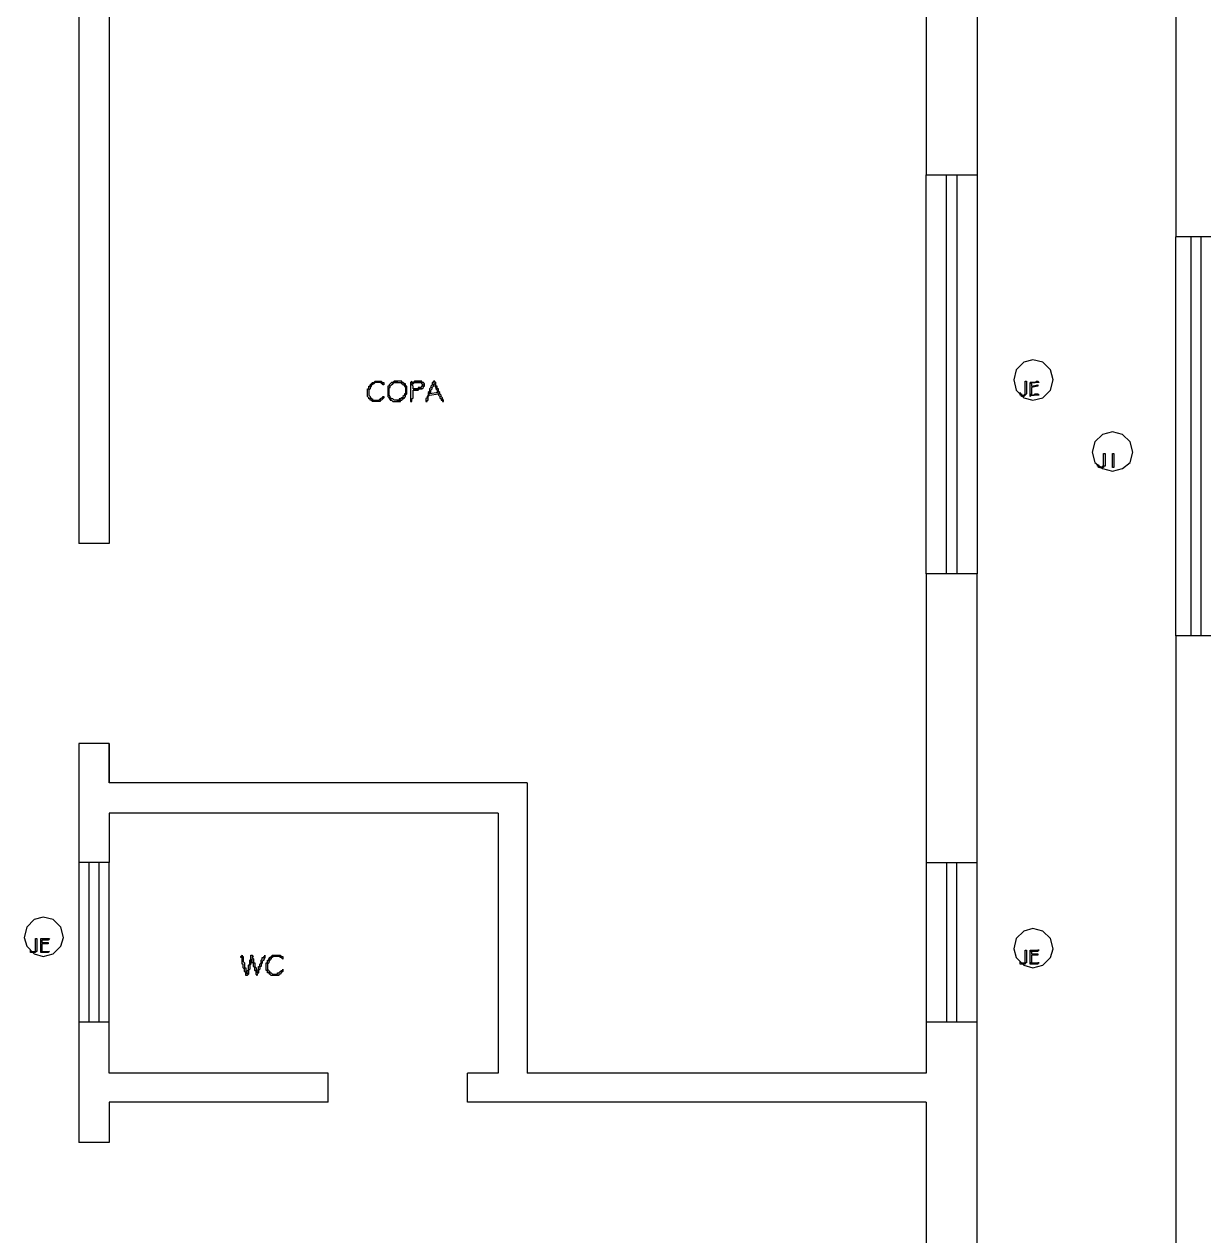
# Model space of a CAD drawing. Header units: millimetres. Extents: x -518.8 to -461.2, y 3.5 to 44.2.
# Drawn here: x -510.03 to -504.1, y 18.54 to 24.63 of the extents above; entities that cross this region are included whole.
import ezdxf

# ---------------------------------------------------------------- set-up
doc = ezdxf.new("R2010")
doc.units = ezdxf.units.MM
doc.header["$MEASUREMENT"] = 0
for name, color, linetype in [('10', 10, 'Continuous'), ('12', 12, 'Continuous'), ('4', 4, 'Continuous'), ('5', 5, 'Continuous'), ('6', 6, 'Continuous'), ('8', 8, 'Continuous'), ('MYSOLIDS', 7, 'Continuous')]:
    doc.layers.add(name, color=color, linetype=linetype)

msp = doc.modelspace()

# ---------------------------------------------------------------- linework, layer by layer
at = {"layer": '10'}
for points in [[(-509.7564, 25.324), (-509.7564, 22.0195)], [(-505.2429, 25.324), (-505.2429, 23.8721)], [(-509.6038, 24.9225), (-509.6038, 22.0195)], [(-505.4978, 24.9225), (-505.4978, 23.8721)], [(-505.4978, 23.8721), (-505.2429, 23.8721)], [(-504.0399, 23.5601), (-504.2436, 23.5601)], [(-509.6038, 22.0195), (-509.7564, 22.0195)], [(-505.2429, 21.8669), (-505.4978, 21.8669), (-505.4978, 21.8669), (-505.4978, 20.4157)], [(-505.2429, 20.4157), (-505.2429, 21.8669)], [(-504.0399, 21.5548), (-504.2436, 21.5548)], [(-504.2436, 21.5548), (-504.2436, 17.812)], [(-507.503, 20.8165), (-509.6038, 20.8165), (-509.6038, 20.8165), (-509.6038, 21.0142), (-509.6038, 21.0142), (-509.7564, 21.0142)], [(-509.7564, 21.0142), (-509.7564, 20.4157)], [(-509.6038, 21.0142), (-509.6038, 20.8165)], [(-507.503, 20.8165), (-507.503, 19.3586)], [(-507.6496, 20.6639), (-509.6038, 20.6639)], [(-509.6038, 20.6639), (-509.6038, 20.4157)], [(-507.6496, 20.6639), (-507.6496, 19.3586)], [(-509.6038, 20.4157), (-509.7564, 20.4157)], [(-505.4978, 20.4157), (-505.2429, 20.4157)], [(-509.6038, 19.3586), (-509.6038, 19.6135), (-509.6038, 19.6135), (-509.7564, 19.6135), (-509.7564, 19.009)], [(-505.2429, 19.6135), (-505.4978, 19.6135), (-505.4978, 19.6135), (-505.4978, 19.3586)], [(-505.4978, 19.2127), (-505.4978, 18.1556), (-505.4978, 18.1556), (-505.2429, 18.1556), (-505.2429, 18.1556), (-505.2429, 19.6135)], [(-508.5023, 19.3586), (-509.6038, 19.3586)], [(-508.5023, 19.2127), (-508.5023, 19.3586)], [(-507.6496, 19.3586), (-507.8023, 19.3586)], [(-507.8023, 19.2127), (-507.8023, 19.3586)], [(-505.4978, 19.3586), (-507.503, 19.3586)], [(-509.6038, 19.2127), (-509.6038, 19.009), (-509.6038, 19.009), (-509.7564, 19.009)], [(-508.5023, 19.2127), (-509.6038, 19.2127)], [(-505.4978, 19.2127), (-507.8023, 19.2127)]]:
    msp.add_lwpolyline(points, dxfattribs=at)
at = {"layer": '12'}
msp.add_lwpolyline([(-504.4602, 22.4782), (-504.473, 22.5293), (-504.5113, 22.5676), (-504.5617, 22.5804), (-504.6128, 22.5676), (-504.6511, 22.5293), (-504.6639, 22.4782), (-504.6511, 22.427), (-504.6128, 22.3954), (-504.5617, 22.3827), (-504.5113, 22.3954), (-504.473, 22.427), (-504.4602, 22.4782)], dxfattribs=at)
at = {"layer": '4'}
for points in [[(-505.4978, 20.4157), (-505.4978, 19.6135)], [(-505.3963, 20.4157), (-505.3963, 19.6135)], [(-505.3451, 19.6135), (-505.3451, 20.4157)], [(-505.2429, 19.6135), (-505.2429, 20.4157)]]:
    msp.add_lwpolyline(points, dxfattribs=at)
at = {"layer": '5'}
msp.add_lwpolyline([(-505.2429, 24.9736), (-505.2429, 27.2782), (-505.2429, 27.2782), (-504.2436, 27.2782), (-504.2436, 23.5601)], dxfattribs=at)
at = {"layer": '6'}
for points in [[(-504.8609, 22.8413), (-504.8737, 22.8917), (-504.9121, 22.93), (-504.9632, 22.9428), (-505.0075, 22.93), (-505.0459, 22.8917), (-505.0587, 22.8413), (-505.0459, 22.7902), (-505.0075, 22.7518), (-504.9632, 22.7391), (-504.9121, 22.7518), (-504.8737, 22.7902), (-504.8609, 22.8413)], [(-509.8331, 20.0398), (-509.8459, 20.0909), (-509.8842, 20.1293), (-509.9346, 20.1421), (-509.9797, 20.1293), (-510.0173, 20.0909), (-510.0301, 20.0398), (-510.0173, 19.9954), (-509.9797, 19.9571), (-509.9346, 19.9443), (-509.8842, 19.9571), (-509.8459, 19.9954), (-509.8331, 20.0398)], [(-504.8609, 19.9827), (-504.8737, 20.0338), (-504.9121, 20.0721), (-504.9632, 20.0849), (-505.0075, 20.0721), (-505.0459, 20.0338), (-505.0587, 19.9827), (-505.0459, 19.9383), (-505.0075, 19.9), (-504.9632, 19.8872), (-504.9121, 19.9), (-504.8737, 19.9383), (-504.8609, 19.9827)]]:
    msp.add_lwpolyline(points, dxfattribs=at)
at = {"layer": '8'}
for points in [[(-505.4978, 21.8669), (-505.4978, 23.8721)], [(-505.3963, 21.8669), (-505.3963, 23.8721)], [(-505.3451, 23.8721), (-505.3451, 21.8669)], [(-505.2429, 23.8721), (-505.2429, 21.8669)], [(-504.2436, 21.5548), (-504.2436, 23.5601)], [(-504.1669, 21.5548), (-504.1669, 23.5601)], [(-504.1166, 21.5548), (-504.1166, 23.5601)], [(-509.7564, 20.4157), (-509.7564, 19.6135)], [(-509.706, 20.4157), (-509.706, 19.6135)], [(-509.6549, 20.4157), (-509.6549, 19.6135)], [(-509.6038, 19.6135), (-509.6038, 20.4157)]]:
    msp.add_lwpolyline(points, dxfattribs=at)
at = {"layer": 'MYSOLIDS'}
for points in [[(-508.2542, 22.8285), (-508.2609, 22.8285), (-508.2609, 22.8285), (-508.2669, 22.8285), (-508.2737, 22.8218), (-508.2737, 22.8218), (-508.2797, 22.8218), (-508.2797, 22.8157), (-508.2865, 22.8157), (-508.2865, 22.809), (-508.2865, 22.809), (-508.2925, 22.803), (-508.2925, 22.803), (-508.2925, 22.7962), (-508.2925, 22.7962), (-508.2985, 22.7902), (-508.2985, 22.7834), (-508.2985, 22.7834), (-508.2985, 22.7774), (-508.2985, 22.7714), (-508.2985, 22.7714), (-508.2985, 22.7646), (-508.2925, 22.7586), (-508.2925, 22.7586), (-508.2925, 22.7518), (-508.2865, 22.7518), (-508.2865, 22.7458), (-508.2797, 22.7458), (-508.2797, 22.7391), (-508.2737, 22.7391), (-508.2669, 22.7391), (-508.2609, 22.7391), (-508.2609, 22.7391), (-508.2542, 22.7391), (-508.2542, 22.7391), (-508.2481, 22.7391), (-508.2481, 22.7391), (-508.2414, 22.7458), (-508.2414, 22.7458), (-508.2354, 22.7518), (-508.2354, 22.7518), (-508.2286, 22.7518), (-508.2286, 22.7586), (-508.2226, 22.7586), (-508.2226, 22.7586), (-508.2226, 22.7586), (-508.2226, 22.7586), (-508.2226, 22.7586), (-508.2226, 22.7586), (-508.2226, 22.7518), (-508.2226, 22.7518), (-508.2226, 22.7518), (-508.2286, 22.7458), (-508.2286, 22.7458), (-508.2354, 22.7391), (-508.2414, 22.7391), (-508.2414, 22.733), (-508.2414, 22.733), (-508.2481, 22.733), (-508.2542, 22.733), (-508.2542, 22.733), (-508.2609, 22.733), (-508.2609, 22.733), (-508.2669, 22.733), (-508.2737, 22.733), (-508.2737, 22.733), (-508.2797, 22.733), (-508.2865, 22.7391), (-508.2865, 22.7391), (-508.2925, 22.7391), (-508.2925, 22.7458), (-508.2985, 22.7458), (-508.2985, 22.7518), (-508.2985, 22.7518), (-508.3053, 22.7586), (-508.3053, 22.7646), (-508.3053, 22.7714), (-508.3053, 22.7714), (-508.3053, 22.7774), (-508.3053, 22.7834), (-508.3053, 22.7834), (-508.3053, 22.7902), (-508.3053, 22.7962), (-508.2985, 22.7962), (-508.2985, 22.803), (-508.2985, 22.809), (-508.2925, 22.809), (-508.2925, 22.8157), (-508.2925, 22.8157), (-508.2865, 22.8218), (-508.2865, 22.8218), (-508.2797, 22.8285), (-508.2797, 22.8285), (-508.2737, 22.8285), (-508.2669, 22.8345), (-508.2669, 22.8345), (-508.2609, 22.8345), (-508.2542, 22.8345), (-508.2542, 22.8345), (-508.2481, 22.8345), (-508.2414, 22.8345), (-508.2414, 22.8345), (-508.2354, 22.8345), (-508.2354, 22.8285), (-508.2286, 22.8285), (-508.2226, 22.8285), (-508.2226, 22.8218), (-508.2226, 22.8218), (-508.2226, 22.8218), (-508.2226, 22.8157), (-508.2226, 22.8157), (-508.2226, 22.8157), (-508.2226, 22.8157), (-508.2286, 22.8157), (-508.2286, 22.8218), (-508.2286, 22.8218), (-508.2286, 22.8218), (-508.2354, 22.8218), (-508.2354, 22.8285), (-508.2414, 22.8285), (-508.2481, 22.8285), (-508.2481, 22.8285), (-508.2542, 22.8285), (-508.2542, 22.8285), (-508.2542, 22.8285), (-508.2542, 22.8285)], [(-508.1842, 22.8285), (-508.1842, 22.8285), (-508.191, 22.8218), (-508.191, 22.8218), (-508.191, 22.8218), (-508.197, 22.8157), (-508.197, 22.809), (-508.203, 22.809), (-508.203, 22.803), (-508.203, 22.803), (-508.203, 22.7962), (-508.203, 22.7902), (-508.203, 22.7834), (-508.203, 22.7834), (-508.203, 22.7774), (-508.203, 22.7714), (-508.203, 22.7714), (-508.203, 22.7646), (-508.203, 22.7586), (-508.203, 22.7586), (-508.197, 22.7518), (-508.197, 22.7458), (-508.197, 22.7458), (-508.191, 22.7458), (-508.191, 22.7391), (-508.1842, 22.7391), (-508.1782, 22.733), (-508.1782, 22.733), (-508.1714, 22.733), (-508.1654, 22.733), (-508.1654, 22.733), (-508.1587, 22.733), (-508.1587, 22.733), (-508.1527, 22.733), (-508.1459, 22.733), (-508.1399, 22.733), (-508.1399, 22.733), (-508.1399, 22.7391), (-508.1587, 22.7391), (-508.1654, 22.7391), (-508.1714, 22.7391), (-508.1714, 22.7391), (-508.1782, 22.7458), (-508.1842, 22.7458), (-508.1842, 22.7458), (-508.191, 22.7518), (-508.191, 22.7518), (-508.191, 22.7518), (-508.191, 22.7586), (-508.197, 22.7646), (-508.197, 22.7646), (-508.197, 22.7714), (-508.197, 22.7774), (-508.197, 22.7774), (-508.197, 22.7834), (-508.197, 22.7834), (-508.197, 22.7902), (-508.197, 22.7962), (-508.197, 22.803), (-508.191, 22.803), (-508.191, 22.809), (-508.191, 22.809), (-508.1842, 22.8157), (-508.1842, 22.8157), (-508.1782, 22.8218), (-508.1782, 22.8218), (-508.1714, 22.8285), (-508.1714, 22.8285), (-508.1654, 22.8285), (-508.1587, 22.8285), (-508.1527, 22.8285), (-508.1842, 22.8285), (-508.1842, 22.8285)], [(-508.1527, 22.8345), (-508.1527, 22.8345), (-508.1587, 22.8345), (-508.1654, 22.8345), (-508.1714, 22.8345), (-508.1714, 22.8345), (-508.1782, 22.8285), (-508.1842, 22.8285), (-508.1527, 22.8285), (-508.1527, 22.8285), (-508.1527, 22.8285), (-508.1459, 22.8285), (-508.1399, 22.8285), (-508.1331, 22.8218), (-508.1331, 22.8218), (-508.1271, 22.8218), (-508.1271, 22.8157), (-508.1271, 22.8157), (-508.1203, 22.8157), (-508.1203, 22.809), (-508.1203, 22.809), (-508.1143, 22.803), (-508.1143, 22.7962), (-508.1143, 22.7902), (-508.1143, 22.7902), (-508.1143, 22.7834), (-508.1143, 22.7834), (-508.1143, 22.7774), (-508.1143, 22.7714), (-508.1203, 22.7714), (-508.1203, 22.7646), (-508.1203, 22.7646), (-508.1271, 22.7586), (-508.1271, 22.7586), (-508.1271, 22.7518), (-508.1331, 22.7518), (-508.1399, 22.7458), (-508.1399, 22.7458), (-508.1459, 22.7458), (-508.1459, 22.7391), (-508.1527, 22.7391), (-508.1587, 22.7391), (-508.1587, 22.7391), (-508.1399, 22.7391), (-508.1331, 22.7391), (-508.1271, 22.7458), (-508.1271, 22.7458), (-508.1271, 22.7458), (-508.1203, 22.7518), (-508.1203, 22.7518), (-508.1143, 22.7586), (-508.1143, 22.7586), (-508.1143, 22.7646), (-508.1143, 22.7646), (-508.1075, 22.7714), (-508.1075, 22.7774), (-508.1075, 22.7774), (-508.1075, 22.7834), (-508.1075, 22.7902), (-508.1075, 22.7902), (-508.1075, 22.7962), (-508.1075, 22.7962), (-508.1075, 22.803), (-508.1075, 22.809), (-508.1143, 22.809), (-508.1143, 22.8157), (-508.1143, 22.8218), (-508.1203, 22.8218), (-508.1203, 22.8218), (-508.1271, 22.8285), (-508.1271, 22.8285), (-508.1331, 22.8285), (-508.1331, 22.8345), (-508.1399, 22.8345), (-508.1459, 22.8345), (-508.1527, 22.8345), (-508.1527, 22.8345), (-508.1527, 22.8345)], [(-508.0827, 22.8345), (-508.0827, 22.8345), (-508.0887, 22.8285), (-508.0887, 22.8285), (-508.0887, 22.8285), (-508.0444, 22.8285), (-508.0444, 22.8285), (-508.0376, 22.8285), (-508.0376, 22.8285), (-508.0316, 22.8218), (-508.0316, 22.8218), (-508.0316, 22.8218), (-508.0248, 22.8157), (-508.0248, 22.8157), (-508.0316, 22.809), (-508.0316, 22.809), (-508.0376, 22.803), (-508.0376, 22.803), (-508.0444, 22.803), (-508.0444, 22.803), (-508.0504, 22.803), (-508.0504, 22.7962), (-508.0572, 22.7962), (-508.0632, 22.7962), (-508.0699, 22.7962), (-508.0699, 22.7962), (-508.076, 22.7962), (-508.0316, 22.7962), (-508.0316, 22.7962), (-508.0248, 22.803), (-508.0248, 22.803), (-508.0248, 22.809), (-508.0188, 22.809), (-508.0188, 22.8157), (-508.0188, 22.8157), (-508.0188, 22.8218), (-508.0248, 22.8285), (-508.0248, 22.8285), (-508.0316, 22.8285), (-508.0827, 22.8285), (-508.0827, 22.8345), (-508.0827, 22.8345), (-508.0827, 22.8345)], [(-508.0887, 22.8285), (-508.0887, 22.8218), (-508.0887, 22.8218), (-508.0887, 22.8218), (-508.0887, 22.8157), (-508.0887, 22.809), (-508.0887, 22.803), (-508.0887, 22.803), (-508.0887, 22.7962), (-508.0887, 22.7902), (-508.0887, 22.7902), (-508.0887, 22.7834), (-508.0887, 22.7774), (-508.0887, 22.7714), (-508.0887, 22.7714), (-508.0887, 22.7646), (-508.0887, 22.7586), (-508.0887, 22.7518), (-508.0887, 22.7518), (-508.0887, 22.7458), (-508.0887, 22.7391), (-508.0887, 22.7391), (-508.0887, 22.733), (-508.0827, 22.733), (-508.0827, 22.733), (-508.0827, 22.7391), (-508.0827, 22.7391), (-508.0827, 22.7458), (-508.0827, 22.7458), (-508.076, 22.7518), (-508.076, 22.7586), (-508.076, 22.7646), (-508.076, 22.7646), (-508.076, 22.7714), (-508.076, 22.7774), (-508.076, 22.7834), (-508.076, 22.7834), (-508.076, 22.7834), (-508.076, 22.7902), (-508.076, 22.7902), (-508.076, 22.7902), (-508.0699, 22.7902), (-508.0632, 22.7902), (-508.0572, 22.7902), (-508.0504, 22.7902), (-508.0504, 22.7902), (-508.0444, 22.7962), (-508.0376, 22.7962), (-508.0376, 22.7962), (-508.0316, 22.7962), (-508.076, 22.7962), (-508.076, 22.803), (-508.076, 22.803), (-508.076, 22.803), (-508.076, 22.809), (-508.0827, 22.8157), (-508.0827, 22.8218), (-508.0827, 22.8218), (-508.076, 22.8218), (-508.0699, 22.8285), (-508.0632, 22.8285), (-508.0632, 22.8285), (-508.0632, 22.8285), (-508.0572, 22.8285), (-508.0504, 22.8285), (-508.0444, 22.8285), (-508.0887, 22.8285), (-508.0887, 22.8285)], [(-508.0504, 22.8345), (-508.0504, 22.8345), (-508.0572, 22.8345), (-508.0632, 22.8345), (-508.0632, 22.8345), (-508.0699, 22.8345), (-508.076, 22.8285), (-508.0827, 22.8285), (-508.0316, 22.8285), (-508.0316, 22.8345), (-508.0376, 22.8345), (-508.0444, 22.8345), (-508.0504, 22.8345), (-508.0504, 22.8345)], [(-507.9617, 22.8285), (-507.9677, 22.8218), (-507.9677, 22.8218), (-507.9677, 22.8157), (-507.9677, 22.8157), (-507.9677, 22.809), (-507.9617, 22.803), (-507.9617, 22.803), (-507.9617, 22.7962), (-507.9617, 22.7962), (-507.9549, 22.7902), (-507.9549, 22.7834), (-507.9549, 22.7774), (-507.9489, 22.7774), (-507.9933, 22.7714), (-508, 22.7714), (-508, 22.7714), (-508, 22.7646), (-508.006, 22.7586), (-508.006, 22.7586), (-508.006, 22.7586), (-508.006, 22.7518), (-508.0121, 22.7458), (-508.0121, 22.7391), (-508.0121, 22.7391), (-508.0121, 22.733), (-508.006, 22.733), (-508.006, 22.733), (-508.006, 22.7391), (-508, 22.7391), (-508, 22.7458), (-508, 22.7458), (-508, 22.7518), (-508, 22.7586), (-507.9933, 22.7646), (-507.9933, 22.7646), (-507.9489, 22.7714), (-507.9421, 22.7714), (-507.9421, 22.7774), (-507.9421, 22.7774), (-507.9489, 22.7834), (-507.9489, 22.7902), (-507.9489, 22.7902), (-507.9489, 22.7962), (-507.9549, 22.7962), (-507.9549, 22.803), (-507.9549, 22.803), (-507.9549, 22.809), (-507.9617, 22.809), (-507.9617, 22.8157), (-507.9617, 22.8157), (-507.9617, 22.8218), (-507.9617, 22.8285), (-507.9617, 22.8285)], [(-507.9677, 22.8345), (-507.9745, 22.8345), (-507.9745, 22.8345), (-507.9745, 22.8345), (-507.9745, 22.8285), (-507.9805, 22.8285), (-507.9805, 22.8218), (-507.9805, 22.8157), (-507.9872, 22.809), (-507.9872, 22.803), (-507.9933, 22.7962), (-507.9933, 22.7902), (-507.9933, 22.7902), (-507.9933, 22.7834), (-507.9933, 22.7834), (-508, 22.7774), (-508, 22.7714), (-507.9933, 22.7714), (-507.9933, 22.7774), (-507.9872, 22.7774), (-507.9872, 22.7834), (-507.9872, 22.7902), (-507.9805, 22.7962), (-507.9805, 22.7962), (-507.9805, 22.7962), (-507.9805, 22.803), (-507.9805, 22.803), (-507.9745, 22.809), (-507.9745, 22.8157), (-507.9745, 22.8218), (-507.9677, 22.8218), (-507.9617, 22.8285), (-507.9677, 22.8285), (-507.9677, 22.8345), (-507.9677, 22.8345), (-507.9677, 22.8345)], [(-505.0015, 22.7834), (-505.0015, 22.8285), (-505.0015, 22.8345), (-505.0015, 22.8345), (-504.9948, 22.8345), (-504.9948, 22.8345), (-504.9948, 22.8345), (-504.9948, 22.8345), (-504.9948, 22.8285), (-504.9948, 22.8285), (-504.9948, 22.7834), (-504.9948, 22.7834), (-504.9948, 22.7774), (-504.9948, 22.7774), (-504.9948, 22.7714), (-504.9948, 22.7714), (-504.9948, 22.7714), (-505.0015, 22.7646), (-505.0015, 22.7646), (-505.0015, 22.7646), (-505.0015, 22.7646), (-505.0075, 22.7586), (-505.0075, 22.7586), (-505.0143, 22.7586), (-505.0143, 22.7586), (-505.0143, 22.7586), (-505.0203, 22.7586), (-505.0203, 22.7646), (-505.0263, 22.7646), (-505.0263, 22.7646), (-505.0263, 22.7714), (-505.0263, 22.7714), (-505.0263, 22.7714), (-505.0263, 22.7774), (-505.0263, 22.7774), (-505.0263, 22.7774), (-505.0263, 22.7774), (-505.0263, 22.7774), (-505.0263, 22.7714), (-505.0263, 22.7714), (-505.0263, 22.7714), (-505.0203, 22.7714), (-505.0203, 22.7646), (-505.0203, 22.7646), (-505.0203, 22.7646), (-505.0143, 22.7646), (-505.0143, 22.7646), (-505.0075, 22.7646), (-505.0075, 22.7646), (-505.0075, 22.7646), (-505.0015, 22.7714), (-505.0015, 22.7714), (-505.0015, 22.7714), (-505.0015, 22.7714), (-505.0015, 22.7774), (-505.0015, 22.7774), (-505.0015, 22.7834), (-505.0015, 22.7834), (-505.0015, 22.7834), (-505.0015, 22.7834), (-505.0015, 22.7834), (-505.0015, 22.7834), (-505.0015, 22.7834)], [(-504.9692, 22.809), (-504.9376, 22.8157), (-504.9376, 22.8157), (-504.9376, 22.809), (-504.9376, 22.809), (-504.9376, 22.809), (-504.9376, 22.809), (-504.9376, 22.809), (-504.9376, 22.809), (-504.9376, 22.809), (-504.9376, 22.809), (-504.9692, 22.803), (-504.9692, 22.803), (-504.9692, 22.803), (-504.9692, 22.803), (-504.9692, 22.803), (-504.9692, 22.7962), (-504.9692, 22.7962), (-504.9692, 22.7902), (-504.9692, 22.7902), (-504.9692, 22.7834), (-504.9692, 22.7834), (-504.9692, 22.7834), (-504.9692, 22.7774), (-504.9692, 22.7774), (-504.9692, 22.7714), (-504.976, 22.7646), (-504.976, 22.7646), (-504.9692, 22.7646), (-504.9632, 22.7646), (-504.9632, 22.7646), (-504.9564, 22.7646), (-504.9564, 22.7646), (-504.9504, 22.7714), (-504.9504, 22.7714), (-504.9504, 22.7714), (-504.9436, 22.7714), (-504.9436, 22.7714), (-504.9376, 22.7714), (-504.9376, 22.7714), (-504.9376, 22.7714), (-504.9376, 22.7714), (-504.9308, 22.7646), (-504.9308, 22.7646), (-504.9376, 22.7646), (-504.9376, 22.7646), (-504.9436, 22.7646), (-504.9436, 22.7646), (-504.9436, 22.7646), (-504.9504, 22.7646), (-504.9504, 22.7646), (-504.9564, 22.7646), (-504.9564, 22.7646), (-504.9632, 22.7646), (-504.9692, 22.7646), (-504.9692, 22.7646), (-504.9692, 22.7646), (-504.976, 22.7586), (-504.976, 22.7586), (-504.976, 22.7646), (-504.976, 22.7646), (-504.976, 22.7646), (-504.976, 22.7646), (-504.976, 22.7646), (-504.976, 22.7714), (-504.976, 22.7714), (-504.976, 22.7774), (-504.976, 22.7774), (-504.976, 22.7834), (-504.976, 22.7834), (-504.976, 22.7902), (-504.976, 22.7902), (-504.976, 22.7962), (-504.976, 22.7962), (-504.976, 22.803), (-504.976, 22.803), (-504.976, 22.809), (-504.976, 22.809), (-504.976, 22.8157), (-504.976, 22.8157), (-504.976, 22.8218), (-504.976, 22.8218), (-504.976, 22.8285), (-504.976, 22.8285), (-504.976, 22.8285), (-504.976, 22.8285), (-504.976, 22.8285), (-504.976, 22.8285), (-504.976, 22.8285), (-504.9692, 22.8285), (-504.9692, 22.8285), (-504.9632, 22.8285), (-504.9632, 22.8285), (-504.9632, 22.8285), (-504.9564, 22.8285), (-504.9564, 22.8285), (-504.9504, 22.8285), (-504.9504, 22.8285), (-504.9436, 22.8345), (-504.9436, 22.8345), (-504.9376, 22.8345), (-504.9376, 22.8345), (-504.9376, 22.8345), (-504.9376, 22.8345), (-504.9376, 22.8345), (-504.9308, 22.8285), (-504.9308, 22.8285), (-504.9308, 22.8285), (-504.9376, 22.8285), (-504.9376, 22.8285), (-504.9376, 22.8285), (-504.9436, 22.8285), (-504.9504, 22.8285), (-504.9504, 22.8285), (-504.9564, 22.8285), (-504.9632, 22.8285), (-504.9632, 22.8285), (-504.9692, 22.8285), (-504.9692, 22.8285), (-504.976, 22.8285), (-504.9692, 22.8218), (-504.9692, 22.8218), (-504.9692, 22.8157), (-504.9692, 22.8157), (-504.9692, 22.809), (-504.9692, 22.809), (-504.9692, 22.809), (-504.9692, 22.809), (-504.9692, 22.809)], [(-507.9421, 22.7714), (-507.9489, 22.7714), (-507.9489, 22.7646), (-507.9489, 22.7646), (-507.9421, 22.7586), (-507.9421, 22.7518), (-507.9421, 22.7518), (-507.9361, 22.7458), (-507.9361, 22.7391), (-507.9293, 22.7391), (-507.9293, 22.733), (-507.9293, 22.733), (-507.9233, 22.733), (-507.9233, 22.7391), (-507.9233, 22.7391), (-507.9293, 22.7458), (-507.9293, 22.7518), (-507.9361, 22.7586), (-507.9361, 22.7586), (-507.9361, 22.7646), (-507.9421, 22.7714), (-507.9421, 22.7714)], [(-504.6068, 22.421), (-504.6068, 22.4721), (-504.6068, 22.4721), (-504.6068, 22.4721), (-504.6068, 22.4721), (-504.6068, 22.4721), (-504.6, 22.4721), (-504.6, 22.4721), (-504.6, 22.4721), (-504.6, 22.4721), (-504.6, 22.421), (-504.6, 22.421), (-504.6, 22.4142), (-504.6, 22.4142), (-504.6, 22.4142), (-504.6, 22.4082), (-504.6068, 22.4082), (-504.6068, 22.4082), (-504.6068, 22.4015), (-504.6128, 22.4015), (-504.6128, 22.4015), (-504.6128, 22.4015), (-504.6196, 22.4015), (-504.6196, 22.4015), (-504.6196, 22.4015), (-504.6256, 22.4015), (-504.6256, 22.4015), (-504.6324, 22.4015), (-504.6324, 22.4015), (-504.6324, 22.4082), (-504.6384, 22.4082), (-504.6384, 22.4082), (-504.6384, 22.4142), (-504.6384, 22.4142), (-504.6384, 22.4142), (-504.6324, 22.4142), (-504.6324, 22.4142), (-504.6324, 22.4142), (-504.6324, 22.4142), (-504.6324, 22.4082), (-504.6324, 22.4082), (-504.6324, 22.4082), (-504.6256, 22.4082), (-504.6256, 22.4082), (-504.6256, 22.4015), (-504.6196, 22.4015), (-504.6196, 22.4015), (-504.6196, 22.4015), (-504.6128, 22.4082), (-504.6128, 22.4082), (-504.6128, 22.4082), (-504.6068, 22.4082), (-504.6068, 22.4142), (-504.6068, 22.4142), (-504.6068, 22.4142), (-504.6068, 22.421), (-504.6068, 22.421), (-504.6068, 22.421), (-504.6068, 22.421), (-504.6068, 22.421), (-504.6068, 22.421), (-504.6068, 22.421), (-504.6068, 22.421)], [(-504.5617, 22.4015), (-504.5617, 22.4082), (-504.5617, 22.4082), (-504.5617, 22.4082), (-504.5617, 22.4142), (-504.5617, 22.4142), (-504.5617, 22.421), (-504.5617, 22.427), (-504.5617, 22.427), (-504.5617, 22.4338), (-504.5617, 22.4338), (-504.5617, 22.4398), (-504.5617, 22.4398), (-504.5617, 22.4466), (-504.5617, 22.4466), (-504.5617, 22.4526), (-504.5617, 22.4526), (-504.5617, 22.4526), (-504.5617, 22.4594), (-504.5617, 22.4594), (-504.5617, 22.4654), (-504.5617, 22.4654), (-504.5617, 22.4721), (-504.5617, 22.4721), (-504.5557, 22.4721), (-504.5557, 22.4721), (-504.5557, 22.4721), (-504.5557, 22.4721), (-504.5557, 22.4654), (-504.5557, 22.4654), (-504.5557, 22.4594), (-504.5557, 22.4594), (-504.5557, 22.4526), (-504.5557, 22.4526), (-504.5557, 22.4466), (-504.5557, 22.4466), (-504.5557, 22.4398), (-504.5557, 22.4398), (-504.5557, 22.4338), (-504.5557, 22.4338), (-504.5557, 22.427), (-504.5557, 22.427), (-504.5557, 22.421), (-504.5557, 22.421), (-504.5557, 22.4142), (-504.5557, 22.4142), (-504.5557, 22.4082), (-504.5557, 22.4082), (-504.5557, 22.4015), (-504.5557, 22.4015), (-504.5557, 22.4015), (-504.5557, 22.4015), (-504.5617, 22.4015), (-504.5617, 22.4015), (-504.5617, 22.4015), (-504.5617, 22.4015), (-504.5617, 22.4015), (-504.5617, 22.4015), (-504.5617, 22.4015), (-504.5617, 22.4015), (-504.5617, 22.4015)], [(-509.973, 19.9894), (-509.973, 20.0338), (-509.973, 20.0338), (-509.973, 20.0338), (-509.9669, 20.0338), (-509.9669, 20.0338), (-509.9669, 20.0338), (-509.9669, 20.0338), (-509.9669, 20.0338), (-509.9669, 20.0338), (-509.9669, 19.9894), (-509.9669, 19.9827), (-509.9669, 19.9827), (-509.9669, 19.9766), (-509.9669, 19.9766), (-509.9669, 19.9699), (-509.9669, 19.9699), (-509.973, 19.9699), (-509.973, 19.9639), (-509.973, 19.9639), (-509.973, 19.9639), (-509.9797, 19.9639), (-509.9797, 19.9639), (-509.9857, 19.9639), (-509.9857, 19.9639), (-509.9857, 19.9639), (-509.9925, 19.9639), (-509.9925, 19.9639), (-509.9985, 19.9639), (-509.9985, 19.9699), (-509.9985, 19.9699), (-509.9985, 19.9766), (-509.9985, 19.9766), (-509.9985, 19.9766), (-509.9985, 19.9766), (-509.9985, 19.9766), (-509.9985, 19.9766), (-509.9985, 19.9766), (-509.9985, 19.9766), (-509.9985, 19.9766), (-509.9985, 19.9766), (-509.9925, 19.9699), (-509.9925, 19.9699), (-509.9925, 19.9699), (-509.9925, 19.9699), (-509.9857, 19.9699), (-509.9857, 19.9699), (-509.9797, 19.9699), (-509.9797, 19.9699), (-509.9797, 19.9699), (-509.973, 19.9699), (-509.973, 19.9699), (-509.973, 19.9766), (-509.973, 19.9766), (-509.973, 19.9766), (-509.973, 19.9827), (-509.973, 19.9827), (-509.973, 19.9827), (-509.973, 19.9894), (-509.973, 19.9894), (-509.973, 19.9894), (-509.973, 19.9894), (-509.973, 19.9894)], [(-509.9414, 20.0142), (-509.9098, 20.0142), (-509.9098, 20.0142), (-509.9098, 20.0142), (-509.9098, 20.0142), (-509.9098, 20.0142), (-509.9098, 20.0142), (-509.9098, 20.0082), (-509.9098, 20.0082), (-509.9098, 20.0082), (-509.9098, 20.0082), (-509.9414, 20.0082), (-509.9414, 20.0015), (-509.9414, 20.0015), (-509.9414, 20.0015), (-509.9414, 20.0015), (-509.9414, 20.0015), (-509.9414, 19.9954), (-509.9414, 19.9954), (-509.9414, 19.9894), (-509.9414, 19.9894), (-509.9414, 19.9827), (-509.9414, 19.9827), (-509.9414, 19.9766), (-509.9414, 19.9766), (-509.9414, 19.9699), (-509.9474, 19.9699), (-509.9474, 19.9699), (-509.9414, 19.9699), (-509.9346, 19.9699), (-509.9346, 19.9699), (-509.9286, 19.9699), (-509.9286, 19.9699), (-509.9226, 19.9699), (-509.9226, 19.9699), (-509.9226, 19.9699), (-509.9158, 19.9699), (-509.9158, 19.9699), (-509.9098, 19.9699), (-509.9098, 19.9699), (-509.9098, 19.9699), (-509.9098, 19.9699), (-509.903, 19.9699), (-509.903, 19.9699), (-509.9098, 19.9639), (-509.9098, 19.9639), (-509.9158, 19.9639), (-509.9158, 19.9639), (-509.9158, 19.9639), (-509.9226, 19.9639), (-509.9226, 19.9639), (-509.9286, 19.9639), (-509.9286, 19.9639), (-509.9346, 19.9639), (-509.9346, 19.9639), (-509.9414, 19.9639), (-509.9414, 19.9639), (-509.9474, 19.9639), (-509.9474, 19.9639), (-509.9474, 19.9639), (-509.9474, 19.9639), (-509.9474, 19.9639), (-509.9474, 19.9639), (-509.9474, 19.9699), (-509.9474, 19.9699), (-509.9474, 19.9766), (-509.9474, 19.9766), (-509.9474, 19.9827), (-509.9474, 19.9827), (-509.9474, 19.9894), (-509.9474, 19.9894), (-509.9474, 19.9954), (-509.9474, 19.9954), (-509.9474, 20.0015), (-509.9474, 20.0015), (-509.9474, 20.0082), (-509.9474, 20.0082), (-509.9474, 20.0142), (-509.9474, 20.0142), (-509.9474, 20.021), (-509.9474, 20.021), (-509.9474, 20.027), (-509.9474, 20.027), (-509.9474, 20.027), (-509.9474, 20.027), (-509.9474, 20.0338), (-509.9474, 20.0338), (-509.9474, 20.0338), (-509.9474, 20.0338), (-509.9414, 20.0338), (-509.9346, 20.0338), (-509.9346, 20.0338), (-509.9346, 20.0338), (-509.9286, 20.0338), (-509.9286, 20.0338), (-509.9286, 20.0338), (-509.9226, 20.0338), (-509.9226, 20.0338), (-509.9158, 20.0338), (-509.9158, 20.0338), (-509.9098, 20.0338), (-509.9098, 20.0338), (-509.9098, 20.0338), (-509.9098, 20.0338), (-509.9098, 20.0338), (-509.903, 20.0338), (-509.903, 20.0338), (-509.903, 20.0338), (-509.9098, 20.027), (-509.9098, 20.027), (-509.9098, 20.027), (-509.9158, 20.027), (-509.9226, 20.027), (-509.9226, 20.027), (-509.9286, 20.027), (-509.9346, 20.027), (-509.9346, 20.027), (-509.9414, 20.027), (-509.9414, 20.027), (-509.9414, 20.027), (-509.9414, 20.021), (-509.9414, 20.021), (-509.9414, 20.021), (-509.9414, 20.0142), (-509.9414, 20.0142), (-509.9414, 20.0142), (-509.9414, 20.0142), (-509.9414, 20.0142), (-509.9414, 20.0142)], [(-505.0015, 19.9315), (-505.0015, 19.9766), (-505.0015, 19.9766), (-505.0015, 19.9766), (-504.9948, 19.9766), (-504.9948, 19.9766), (-504.9948, 19.9766), (-504.9948, 19.9766), (-504.9948, 19.9766), (-504.9948, 19.9766), (-504.9948, 19.9315), (-504.9948, 19.9255), (-504.9948, 19.9255), (-504.9948, 19.9188), (-504.9948, 19.9188), (-504.9948, 19.9127), (-504.9948, 19.9127), (-505.0015, 19.9127), (-505.0015, 19.906), (-505.0015, 19.906), (-505.0015, 19.906), (-505.0075, 19.906), (-505.0075, 19.906), (-505.0143, 19.906), (-505.0143, 19.906), (-505.0143, 19.906), (-505.0203, 19.906), (-505.0203, 19.906), (-505.0263, 19.906), (-505.0263, 19.9127), (-505.0263, 19.9127), (-505.0263, 19.9188), (-505.0263, 19.9188), (-505.0263, 19.9188), (-505.0263, 19.9188), (-505.0263, 19.9188), (-505.0263, 19.9188), (-505.0263, 19.9188), (-505.0263, 19.9188), (-505.0263, 19.9188), (-505.0263, 19.9188), (-505.0203, 19.9127), (-505.0203, 19.9127), (-505.0203, 19.9127), (-505.0203, 19.9127), (-505.0143, 19.9127), (-505.0143, 19.9127), (-505.0075, 19.9127), (-505.0075, 19.9127), (-505.0075, 19.9127), (-505.0015, 19.9127), (-505.0015, 19.9127), (-505.0015, 19.9188), (-505.0015, 19.9188), (-505.0015, 19.9188), (-505.0015, 19.9255), (-505.0015, 19.9255), (-505.0015, 19.9255), (-505.0015, 19.9315), (-505.0015, 19.9315), (-505.0015, 19.9315), (-505.0015, 19.9315), (-505.0015, 19.9315)], [(-504.9692, 19.9571), (-504.9376, 19.9571), (-504.9376, 19.9571), (-504.9376, 19.9571), (-504.9376, 19.9571), (-504.9376, 19.9571), (-504.9376, 19.9571), (-504.9376, 19.9511), (-504.9376, 19.9511), (-504.9376, 19.9511), (-504.9376, 19.9511), (-504.9692, 19.9511), (-504.9692, 19.9443), (-504.9692, 19.9443), (-504.9692, 19.9443), (-504.9692, 19.9443), (-504.9692, 19.9443), (-504.9692, 19.9383), (-504.9692, 19.9383), (-504.9692, 19.9315), (-504.9692, 19.9315), (-504.9692, 19.9255), (-504.9692, 19.9255), (-504.9692, 19.9255), (-504.9692, 19.9188), (-504.9692, 19.9127), (-504.976, 19.9127), (-504.976, 19.9127), (-504.9692, 19.9127), (-504.9632, 19.9127), (-504.9632, 19.9127), (-504.9564, 19.9127), (-504.9564, 19.9127), (-504.9504, 19.9127), (-504.9504, 19.9127), (-504.9504, 19.9127), (-504.9436, 19.9127), (-504.9436, 19.9127), (-504.9376, 19.9127), (-504.9376, 19.9127), (-504.9376, 19.9127), (-504.9376, 19.9127), (-504.9308, 19.9127), (-504.9308, 19.9127), (-504.9376, 19.9127), (-504.9376, 19.906), (-504.9436, 19.906), (-504.9436, 19.906), (-504.9436, 19.906), (-504.9504, 19.906), (-504.9504, 19.906), (-504.9564, 19.906), (-504.9564, 19.906), (-504.9632, 19.906), (-504.9692, 19.906), (-504.9692, 19.906), (-504.9692, 19.906), (-504.976, 19.906), (-504.976, 19.906), (-504.976, 19.906), (-504.976, 19.906), (-504.976, 19.9127), (-504.976, 19.9127), (-504.976, 19.9127), (-504.976, 19.9127), (-504.976, 19.9188), (-504.976, 19.9188), (-504.976, 19.9255), (-504.976, 19.9255), (-504.976, 19.9315), (-504.976, 19.9315), (-504.976, 19.9383), (-504.976, 19.9383), (-504.976, 19.9443), (-504.976, 19.9443), (-504.976, 19.9511), (-504.976, 19.9511), (-504.976, 19.9571), (-504.976, 19.9571), (-504.976, 19.9639), (-504.976, 19.9639), (-504.976, 19.9699), (-504.976, 19.9699), (-504.976, 19.9699), (-504.976, 19.9699), (-504.976, 19.9766), (-504.976, 19.9766), (-504.976, 19.9766), (-504.976, 19.9766), (-504.9692, 19.9766), (-504.9692, 19.9766), (-504.9632, 19.9766), (-504.9632, 19.9766), (-504.9632, 19.9766), (-504.9564, 19.9766), (-504.9564, 19.9766), (-504.9504, 19.9766), (-504.9504, 19.9766), (-504.9436, 19.9766), (-504.9436, 19.9766), (-504.9376, 19.9766), (-504.9376, 19.9766), (-504.9376, 19.9766), (-504.9376, 19.9766), (-504.9376, 19.9766), (-504.9308, 19.9766), (-504.9308, 19.9766), (-504.9308, 19.9766), (-504.9376, 19.9766), (-504.9376, 19.9699), (-504.9376, 19.9699), (-504.9436, 19.9699), (-504.9504, 19.9699), (-504.9504, 19.9699), (-504.9564, 19.9699), (-504.9632, 19.9699), (-504.9632, 19.9699), (-504.9692, 19.9699), (-504.9692, 19.9699), (-504.976, 19.9699), (-504.9692, 19.9699), (-504.9692, 19.9639), (-504.9692, 19.9639), (-504.9692, 19.9571), (-504.9692, 19.9571), (-504.9692, 19.9571), (-504.9692, 19.9571), (-504.9692, 19.9571), (-504.9692, 19.9571)], [(-508.9098, 19.8556), (-508.9098, 19.8616), (-508.9098, 19.8684), (-508.9098, 19.8744), (-508.9038, 19.8744), (-508.9038, 19.8812), (-508.9038, 19.8872), (-508.9038, 19.8939), (-508.9038, 19.8939), (-508.9038, 19.9), (-508.9038, 19.9), (-508.897, 19.906), (-508.897, 19.9127), (-508.897, 19.9188), (-508.897, 19.9188), (-508.897, 19.9255), (-508.891, 19.9315), (-508.891, 19.9315), (-508.891, 19.9383), (-508.891, 19.9383), (-508.891, 19.9443), (-508.891, 19.9443), (-508.891, 19.9443), (-508.891, 19.9443), (-508.891, 19.9511), (-508.891, 19.9511), (-508.8842, 19.9511), (-508.8842, 19.9511), (-508.8842, 19.9511), (-508.8842, 19.9511), (-508.8782, 19.9443), (-508.8782, 19.9443), (-508.8842, 19.9443), (-508.8842, 19.9443), (-508.8842, 19.9383), (-508.8842, 19.9383), (-508.8842, 19.9383), (-508.8842, 19.9383), (-508.8782, 19.9315), (-508.8782, 19.9255), (-508.8782, 19.9188), (-508.8782, 19.9127), (-508.8714, 19.9127), (-508.8714, 19.906), (-508.8714, 19.9), (-508.8714, 19.9), (-508.8714, 19.8939), (-508.8654, 19.8872), (-508.8654, 19.8812), (-508.8654, 19.8812), (-508.8654, 19.8744), (-508.8654, 19.8684), (-508.8594, 19.8684), (-508.8594, 19.8616), (-508.8594, 19.8684), (-508.8594, 19.8744), (-508.8527, 19.8812), (-508.8527, 19.8812), (-508.8527, 19.8872), (-508.8527, 19.8939), (-508.8466, 19.8939), (-508.8466, 19.9), (-508.8466, 19.906), (-508.8466, 19.906), (-508.8399, 19.9127), (-508.8399, 19.9188), (-508.8399, 19.9188), (-508.8399, 19.9255), (-508.8399, 19.9255), (-508.8339, 19.9315), (-508.8339, 19.9383), (-508.8271, 19.9383), (-508.8271, 19.9443), (-508.8211, 19.9443), (-508.8211, 19.9511), (-508.8211, 19.9511), (-508.8211, 19.9443), (-508.8211, 19.9443), (-508.8211, 19.9443), (-508.8211, 19.9443), (-508.8211, 19.9443), (-508.8211, 19.9383), (-508.8211, 19.9383), (-508.8271, 19.9315), (-508.8271, 19.9255), (-508.8271, 19.9255), (-508.8339, 19.9188), (-508.8339, 19.9127), (-508.8339, 19.9127), (-508.8399, 19.906), (-508.8399, 19.9), (-508.8399, 19.9), (-508.8399, 19.8939), (-508.8466, 19.8939), (-508.8466, 19.8872), (-508.8466, 19.8812), (-508.8466, 19.8812), (-508.8527, 19.8744), (-508.8527, 19.8684), (-508.8527, 19.8684), (-508.8527, 19.8616), (-508.8594, 19.8556), (-508.8594, 19.8556), (-508.8594, 19.8556), (-508.8594, 19.8556), (-508.8594, 19.8488), (-508.8594, 19.8488), (-508.8654, 19.8556), (-508.8654, 19.8556), (-508.8654, 19.8556), (-508.8654, 19.8616), (-508.8654, 19.8616), (-508.8654, 19.8684), (-508.8714, 19.8744), (-508.8714, 19.8744), (-508.8714, 19.8812), (-508.8714, 19.8872), (-508.8782, 19.8939), (-508.8782, 19.9), (-508.8782, 19.9), (-508.8782, 19.906), (-508.8782, 19.9127), (-508.8842, 19.9127), (-508.8842, 19.9188), (-508.8842, 19.9255), (-508.8842, 19.9255), (-508.8842, 19.9315), (-508.891, 19.9255), (-508.891, 19.9188), (-508.891, 19.9188), (-508.891, 19.9127), (-508.891, 19.906), (-508.891, 19.906), (-508.897, 19.9), (-508.897, 19.8939), (-508.897, 19.8939), (-508.897, 19.8872), (-508.897, 19.8812), (-508.897, 19.8812), (-508.9038, 19.8744), (-508.9038, 19.8684), (-508.9038, 19.8616), (-508.9038, 19.8616), (-508.9038, 19.8556), (-508.9098, 19.8488), (-508.9098, 19.8488), (-508.9098, 19.8488), (-508.9166, 19.8488), (-508.9166, 19.8556), (-508.9166, 19.8556), (-508.9166, 19.8616), (-508.9226, 19.8684), (-508.9226, 19.8684), (-508.9226, 19.8744), (-508.9226, 19.8812), (-508.9226, 19.8812), (-508.9293, 19.8872), (-508.9293, 19.8939), (-508.9293, 19.8939), (-508.9293, 19.9), (-508.9293, 19.906), (-508.9354, 19.906), (-508.9354, 19.9127), (-508.9354, 19.9188), (-508.9354, 19.9255), (-508.9354, 19.9255), (-508.9354, 19.9315), (-508.9354, 19.9383), (-508.9421, 19.9383), (-508.9421, 19.9443), (-508.9421, 19.9443), (-508.9354, 19.9511), (-508.9354, 19.9511), (-508.9354, 19.9511), (-508.9354, 19.9511), (-508.9354, 19.9443), (-508.9293, 19.9443), (-508.9293, 19.9383), (-508.9293, 19.9383), (-508.9293, 19.9383), (-508.9293, 19.9315), (-508.9293, 19.9255), (-508.9293, 19.9188), (-508.9293, 19.9188), (-508.9226, 19.9127), (-508.9226, 19.906), (-508.9226, 19.9), (-508.9226, 19.9), (-508.9226, 19.8939), (-508.9226, 19.8939), (-508.9226, 19.8872), (-508.9166, 19.8872), (-508.9166, 19.8812), (-508.9166, 19.8744), (-508.9166, 19.8684), (-508.9166, 19.8684), (-508.9098, 19.8616), (-508.9098, 19.8556), (-508.9098, 19.8556), (-508.9098, 19.8556), (-508.9098, 19.8556)], [(-508.7639, 19.9443), (-508.7699, 19.9443), (-508.7699, 19.9443), (-508.776, 19.9443), (-508.7827, 19.9443), (-508.7827, 19.9383), (-508.7887, 19.9383), (-508.7887, 19.9315), (-508.7955, 19.9315), (-508.7955, 19.9315), (-508.7955, 19.9255), (-508.8015, 19.9188), (-508.8015, 19.9188), (-508.8015, 19.9127), (-508.8015, 19.9127), (-508.8083, 19.906), (-508.8083, 19.906), (-508.8083, 19.9), (-508.8083, 19.8932), (-508.8083, 19.8872), (-508.8083, 19.8872), (-508.8083, 19.8812), (-508.8015, 19.8744), (-508.8015, 19.8744), (-508.8015, 19.8684), (-508.7955, 19.8684), (-508.7955, 19.8616), (-508.7887, 19.8616), (-508.7887, 19.8616), (-508.7827, 19.8556), (-508.776, 19.8556), (-508.7699, 19.8556), (-508.7699, 19.8556), (-508.7639, 19.8556), (-508.7639, 19.8556), (-508.7572, 19.8556), (-508.7572, 19.8616), (-508.7511, 19.8616), (-508.7511, 19.8616), (-508.7444, 19.8684), (-508.7444, 19.8684), (-508.7384, 19.8684), (-508.7384, 19.8744), (-508.7316, 19.8744), (-508.7316, 19.8812), (-508.7316, 19.8744), (-508.7316, 19.8744), (-508.7316, 19.8744), (-508.7316, 19.8744), (-508.7316, 19.8684), (-508.7316, 19.8684), (-508.7316, 19.8684), (-508.7384, 19.8616), (-508.7384, 19.8616), (-508.7444, 19.8556), (-508.7511, 19.8556), (-508.7511, 19.8556), (-508.7511, 19.8488), (-508.7572, 19.8488), (-508.7639, 19.8488), (-508.7639, 19.8488), (-508.7699, 19.8488), (-508.7699, 19.8488), (-508.776, 19.8488), (-508.7827, 19.8488), (-508.7827, 19.8488), (-508.7887, 19.8488), (-508.7955, 19.8556), (-508.7955, 19.8556), (-508.8015, 19.8616), (-508.8015, 19.8616), (-508.8083, 19.8616), (-508.8083, 19.8684), (-508.8083, 19.8744), (-508.8143, 19.8744), (-508.8143, 19.8812), (-508.8143, 19.8872), (-508.8143, 19.8872), (-508.8143, 19.8932), (-508.8143, 19.9), (-508.8143, 19.9), (-508.8143, 19.906), (-508.8143, 19.9127), (-508.8083, 19.9127), (-508.8083, 19.9188), (-508.8083, 19.9255), (-508.8015, 19.9255), (-508.8015, 19.9315), (-508.8015, 19.9315), (-508.7955, 19.9383), (-508.7955, 19.9383), (-508.7887, 19.9443), (-508.7887, 19.9443), (-508.7827, 19.9511), (-508.776, 19.9511), (-508.776, 19.9511), (-508.7699, 19.9511), (-508.7639, 19.9511), (-508.7639, 19.9511), (-508.7572, 19.9511), (-508.7511, 19.9511), (-508.7511, 19.9511), (-508.7444, 19.9511), (-508.7444, 19.9511), (-508.7384, 19.9443), (-508.7316, 19.9443), (-508.7316, 19.9383), (-508.7316, 19.9383), (-508.7316, 19.9383), (-508.7316, 19.9315), (-508.7316, 19.9315), (-508.7316, 19.9315), (-508.7316, 19.9315), (-508.7384, 19.9383), (-508.7384, 19.9383), (-508.7384, 19.9383), (-508.7384, 19.9383), (-508.7444, 19.9383), (-508.7444, 19.9443), (-508.7511, 19.9443), (-508.7572, 19.9443), (-508.7572, 19.9443), (-508.7639, 19.9443), (-508.7639, 19.9443), (-508.7639, 19.9443), (-508.7639, 19.9443)]]:
    msp.add_lwpolyline(points, dxfattribs=at)

doc.saveas('drawing.dxf')
